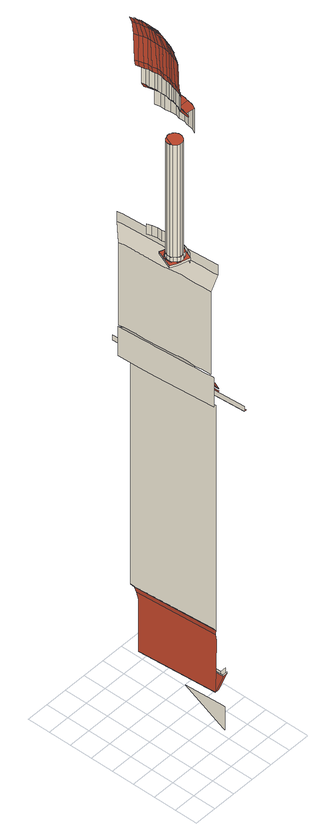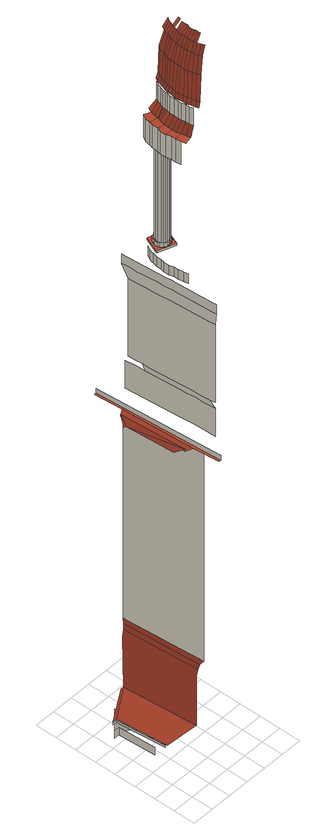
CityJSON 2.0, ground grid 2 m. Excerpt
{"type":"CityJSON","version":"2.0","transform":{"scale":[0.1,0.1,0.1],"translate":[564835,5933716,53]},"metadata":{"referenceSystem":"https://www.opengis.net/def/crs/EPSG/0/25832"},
"CityObjects":{
"building1":{"type":"Building","attributes":{"Grundfläche 2D":"3244.590595","Grundhöhe NN":"18.526"},"children":["building1-1","building1-2","building1-3","building1-4"],"geometry":[{"type":"MultiSurface","lod":"3","boundaries":[[[0,1,2,3]],[[4,5,6,7]],[[8,0,3,9]],[[10,11,12,13]],[[7,8,9,14]],[[3,15,16,9]],[[11,17,18,12]],[[7,14,19,4]],[[17,20,21,18]],[[4,19,22,10]],[[16,15,23,24]],[[20,25,26,21]],[[14,9,16,27]],[[23,28,29,24]],[[25,30,31,26]],[[30,32,33,31]],[[32,34,35,33]],[[11,10,22,36]],[[27,16,24,37]],[[19,14,27,38]],[[37,24,29,39]],[[19,38,40,22]],[[17,11,36,41]],[[38,27,37,42]],[[43,44,45,46,47,48]],[[20,17,41,49]],[[42,37,39,50]],[[25,20,49,51]],[[36,22,40,52]],[[30,53,54,32]],[[40,38,42,55]],[[30,25,51,53]],[[45,56,57,58,59,46]],[[60,61,45,44,43,62]],[[55,42,50,63]],[[41,36,52,64]],[[34,32,54,65]],[[66,34,65,67]],[[68,66,67,69]],[[52,40,55,70]],[[61,71,57,56,45]],[[57,72,73,58]],[[49,41,64,74]],[[49,74,75,51]],[[70,55,63,76]],[[64,52,70,77]],[[72,78,79,80,81,73]],[[70,76,82,77]],[[71,83,72,57]],[[53,51,75,84]],[[85,79,78,72]],[[54,86,87,65]],[[74,64,77,88]],[[80,79,89,90]],[[54,53,84,86]],[[67,65,87,91]],[[69,67,91,92]],[[88,77,82,93]],[[75,74,88,94]],[[89,95,96,90]],[[85,97,89,79]],[[84,75,94,98]],[[94,88,93,99]],[[85,72,83]],[[86,84,98,100]],[[96,95,101,102]],[[94,99,103,98]],[[87,86,100,104]],[[105,106,107,83,71,61]],[[108,109,110,111,112,113]],[[91,87,104,114]],[[92,91,114,115]],[[98,103,116,100]],[[101,117,118,102]],[[100,116,119,104]],[[104,119,120,114]],[[114,120,121,115]],[[122,123,101,95]],[[117,124,125,118]],[[126,122,95,89,97]],[[125,124,127,128]],[[110,129,130,131,132,111]],[[127,133,134,128]],[[134,133,135,136]],[[106,105,137,138]],[[139,117,101,123]],[[139,140,124,117]],[[130,141,142,131]],[[83,107,143,144,145,122,126,97,85]],[[140,146,127,124]],[[147,148,135,133]],[[147,133,127,146]],[[107,106,138,149]],[[141,150,151,142]],[[145,152,153,139,123,122]],[[150,154,155,151]],[[156,144,143,107,149,157]],[[155,154,158,159]],[[139,153,160,161,146,140]],[[145,144,156,162]],[[158,163,164,159]],[[165,166,167,168,169,170,171,172,173,174,175,176,177,178,179,180,181,182]],[[161,183,184,148,147,146]],[[164,163,185,186]],[[186,185,187,188]],[[152,145,162,189]],[[190,191,192,193,194,195,196,197,198,199,200,201,202,203,204,205]],[[188,187,206,207]],[[208,209,210,211,212,213,214,215,216,169,168,167,166,165,182,181,180,217]],[[172,200,199,198,197,196,195,194,193,178,177,176,175,174,173]],[[153,152,189,218]],[[214,213,212,211,210,209,208,217,219,220,221,222,223,224,216,215]],[[160,153,218,225]],[[161,160,225,226]],[[183,161,226,227]],[[228,229,230,231,232,233]],[[230,229,234,235,236,232,231]],[[237,238,228,233]],[[239,240,238,237,241,242]],[[243,244,245,246,247,248]],[[249,250,251,252,253]],[[254,255,248,247]],[[244,256,257,245]],[[258,259,260]],[[261,259,258]],[[242,262,263,264]],[[265,261,258]],[[239,242,264,266]],[[267,268,269,270]],[[269,271,272,270]],[[273,274,275,276]],[[276,277,278,273]]],"semantics":{"surfaces":[{"type":"RoofSurface"},{"type":"WallSurface"}],"values":[0,0,0,0,0,0,0,0,0,0,0,0,0,0,0,0,0,0,0,0,0,0,0,0,1,0,0,0,0,0,0,0,1,0,0,0,0,0,0,0,0,1,0,0,0,0,1,0,0,0,0,0,0,1,0,0,0,0,0,1,0,0,0,0,0,1,0,0,0,1,0,0,0,1,0,0,0,0,1,0,1,1,1,1,1,0,0,1,0,0,0,0,1,1,0,1,1,1,0,1,1,1,0,1,1,1,1,1,1,1,1,1,1,1,1,0,1,0,0,0,1,1,0,0,0,0,0,0,1,1,1,1]}}]},
"building1-1":{"type":"BuildingInstallation","parents":["building1"],"geometry":[{"type":"MultiSurface","lod":"3","boundaries":[[[279,280,281,282,283,284,285,286,287,288,289,290,291,292,293,294,295,296,297,298,299,300]],[[301,302,303,283,282,281]],[[304,301,281,280]],[[284,283,303,305]],[[305,306,285,284]],[[306,307,286,285]],[[307,308,309,288,287,286]],[[309,310,311,290,289,288]],[[312,292,291,290,311,313]],[[312,314,293,292]],[[314,315,316,295,294,293]],[[316,317,296,295]],[[317,318,319,298,297,296]],[[319,320,299,298]],[[320,321,300,299]],[[321,322,279,300]],[[322,304,280,279]]],"semantics":{"surfaces":[{"type":"RoofSurface"},{"type":"WallSurface"}],"values":[0,1,1,1,1,1,1,1,1,1,1,1,1,1,1,1,1]}}]},
"building1-2":{"type":"BuildingInstallation","parents":["building1"],"geometry":[{"type":"MultiSurface","lod":"3","boundaries":[[[323,324,325,326,327,328,329]],[[330,331,323,329]],[[331,332,324,323]],[[332,333,334,335,327,326,325,324]],[[335,336,330,329,328,327]]],"semantics":{"surfaces":[{"type":"RoofSurface"},{"type":"WallSurface"}],"values":[0,1,1,1,1]}}]},
"building1-3":{"type":"BuildingInstallation","parents":["building1"],"geometry":[{"type":"MultiSurface","lod":"3","boundaries":[[[337,338,339,340]],[[338,341,342,339]],[[343,344,345,346]],[[344,337,340,345]],[[341,347,348,342]],[[347,349,350,348]],[[312,314,351,352]],[[314,353,354,351]],[[306,307,355,356]],[[307,357,309,358,359,355]],[[309,310,311,360,361,358]],[[352,360,311,312]],[[353,362,363,354]],[[362,364,343,346,365,363]],[[366,350,349,367]],[[367,306,356,366]]],"semantics":{"surfaces":[{"type":"WallSurface"}],"values":[0,0,0,0,0,0,0,0,0,0,0,0,0,0,0,0]}}]},
"building1-4":{"type":"BuildingInstallation","parents":["building1"],"geometry":[{"type":"MultiSurface","lod":"3","boundaries":[[[368,369,370,371,372,373,374,375,376,377,378,379,380,381,382]],[[383,384,380]],[[380,385,381]],[[379,386,387,383,380]],[[382,388,368]],[[368,389,369]],[[301,390,303,385,380,384]],[[304,301,384,383]],[[381,385,303,305]],[[305,391,382,381]],[[391,392,388,382]],[[392,308,393,389,368,388]],[[393,394,395,370,369,389]],[[395,396,371,370]],[[396,397,372,371]],[[397,398,373,372]],[[398,399,374,373]],[[399,400,375,374]],[[400,401,319,377,376,375]],[[319,320,378,377]],[[320,402,379,378]],[[402,321,386,379]],[[321,403,387,386]],[[403,304,383,387]]],"semantics":{"surfaces":[{"type":"RoofSurface"},{"type":"WallSurface"}],"values":[0,0,0,0,0,0,1,1,1,1,1,1,1,1,1,1,1,1,1,1,1,1,1,1]}}]}
},
"vertices":[
[12,36,719],[10,33,719],[14,31,711],[15,34,711],[15,44,719],[10,46,725],[9,43,725],[14,41,719],[13,39,719],[17,37,711],[16,47,719],[17,50,719],[11,51,725],[11,48,725],[18,40,711],[19,32,695],[21,35,695],[17,53,719],[11,54,725],[19,43,711],[17,56,719],[12,56,725],[20,46,711],[20,32,668],[22,35,668],[17,59,719],[12,59,725],[22,39,695],[21,31,662],[23,34,662],[17,62,719],[11,62,725],[17,65,719],[11,64,725],[16,68,719],[11,67,725],[20,50,711],[23,38,668],[23,42,695],[24,38,662],[24,45,695],[21,53,711],[24,42,668],[24,34,644],[25,37,644],[26,37,644],[26,37,662],[25,37,662],[24,34,662],[21,56,711],[25,41,662],[21,59,711],[25,49,695],[21,62,711],[20,66,711],[25,45,668],[26,39,644],[27,41,644],[27,41,662],[26,39,662],[30,32,636],[31,35,636],[29,31,636],[26,45,662],[25,52,695],[20,69,711],[15,71,719],[19,72,711],[14,74,719],[18,75,711],[26,49,668],[32,39,636],[28,44,644],[28,44,662],[25,56,695],[25,59,695],[27,48,662],[26,52,668],[28,45,644],[28,46,644],[28,46,662],[28,45,662],[27,52,662],[33,43,636],[25,63,695],[33,44,636],[25,66,695],[24,70,695],[27,56,668],[28,48,644],[28,48,662],[23,73,695],[22,77,695],[28,56,662],[27,59,668],[29,52,644],[29,52,662],[34,47,636],[26,63,668],[28,59,662],[26,67,668],[29,56,644],[29,56,662],[27,63,662],[25,70,668],[38,33,637],[40,37,637],[41,42,637],[34,34,486],[35,36,486],[36,38,486],[36,38,496],[35,36,496],[34,34,496],[24,74,668],[23,77,668],[27,67,662],[29,60,644],[29,60,662],[26,70,662],[25,74,662],[24,77,662],[35,52,636],[35,56,636],[29,63,644],[29,63,662],[35,51,636],[28,67,644],[28,67,662],[37,41,486],[37,42,486],[37,42,496],[37,41,496],[28,71,644],[28,71,662],[27,74,644],[27,74,662],[38,33,613],[40,37,613],[35,60,636],[35,64,636],[38,47,486],[38,47,496],[41,43,637],[42,46,637],[42,51,637],[34,68,636],[33,72,636],[32,76,636],[41,42,613],[38,51,486],[38,51,496],[43,55,637],[43,60,637],[39,55,486],[39,55,496],[42,46,613],[41,43,613],[39,60,486],[39,60,496],[42,65,637],[42,69,637],[42,51,613],[38,64,486],[38,64,496],[41,48,460],[41,42,460],[41,35,460],[42,29,460],[42,21,460],[42,21,378],[42,29,378],[41,35,378],[41,42,378],[41,48,378],[40,56,378],[38,80,378],[38,90,378],[37,99,378],[36,104,378],[36,104,460],[37,99,460],[39,64,460],[41,74,637],[40,78,637],[38,68,486],[38,68,496],[37,73,486],[37,73,496],[43,55,613],[40,72,345],[39,86,345],[38,106,345],[38,106,374],[39,95,374],[39,86,374],[40,78,374],[40,72,374],[41,64,374],[42,46,374],[43,39,374],[43,29,374],[44,21,374],[44,20,374],[44,20,345],[44,21,345],[36,77,486],[36,77,496],[40,104,476],[42,69,476],[42,65,476],[43,60,476],[43,51,476],[44,43,476],[45,33,476],[45,22,476],[46,18,476],[39,108,476],[43,60,613],[39,108,486],[40,104,486],[42,69,486],[42,65,486],[43,60,486],[46,18,486],[42,65,613],[42,69,613],[41,74,613],[50,101,110],[48,103,113],[48,98,113],[53,30,113],[53,26,113],[55,28,110],[48,103,336],[48,98,336],[53,26,336],[56,29,105],[51,100,105],[52,99,46],[52,99,98],[57,29,98],[57,30,46],[61,4,340],[59,30,340],[55,99,340],[53,123,340],[51,123,340],[59,4,340],[65,30,27],[65,28,27],[65,28,4],[65,30,5],[63,64,27],[51,123,345],[59,4,345],[64,33,338],[60,95,338],[68,42,336],[64,33,340],[70,42,336],[60,95,340],[60,30,46],[84,43,37],[80,43,37],[65,88,336],[76,91,37],[85,44,37],[85,44,35],[81,44,35],[81,44,37],[77,90,35],[77,90,37],[84,49,35],[89,49,35],[89,49,27],[84,49,27],[82,84,27],[82,84,35],
[18,44,502],[17,41,502],[17,38,502],[17,37,502],[18,36,502],[20,34,502],[22,32,502],[25,32,502],[26,33,502],[28,33,502],[29,34,502],[30,35,502],[30,36,502],[31,38,502],[31,41,502],[30,42,502],[30,43,502],[28,45,502],[26,46,502],[25,46,502],[23,46,502],[20,45,502],[17,38,496],[17,37,496],[18,36,496],[17,41,496],[20,34,496],[22,32,496],[25,32,496],[26,33,496],[28,33,496],[29,34,496],[30,35,496],[31,38,496],[30,36,496],[31,41,496],[30,42,496],[30,43,496],[28,45,496],[26,46,496],[25,46,496],[23,46,496],[20,45,496],[18,44,496],
[19,50,498],[13,35,498],[14,34,498],[19,32,498],[29,29,498],[35,43,498],[35,44,498],[35,44,496],[19,50,496],[13,35,496],[14,34,496],[19,32,496],[29,29,496],[35,43,496],
[20,46,496],[17,44,496],[17,44,498],[20,46,498],[16,41,496],[16,41,498],[25,47,496],[22,47,496],[22,47,498],[25,47,498],[16,38,496],[16,38,498],[17,35,496],[17,35,498],[31,41,498],[31,38,498],[30,44,496],[30,44,498],[25,32,498],[22,32,498],[27,33,496],[28,33,498],[27,33,498],[30,35,498],[29,34,498],[28,46,496],[28,46,498],[27,47,496],[27,47,498],[19,33,498],[19,33,496],
[26,33,613],[28,35,613],[29,36,613],[30,38,613],[30,41,613],[29,43,613],[28,44,613],[27,45,613],[26,45,613],[25,46,613],[23,46,613],[21,45,613],[18,37,613],[20,34,613],[22,33,613],[17,41,613],[17,38,613],[18,36,613],[20,45,613],[18,43,613],[25,33,613],[27,34,613],[18,37,496],[22,33,496],[25,33,496],[27,34,496],[28,35,496],[29,36,496],[30,38,496],[30,41,496],[29,43,496],[28,44,496],[27,45,496],[26,45,496],[21,45,496],[18,43,496]
]}
